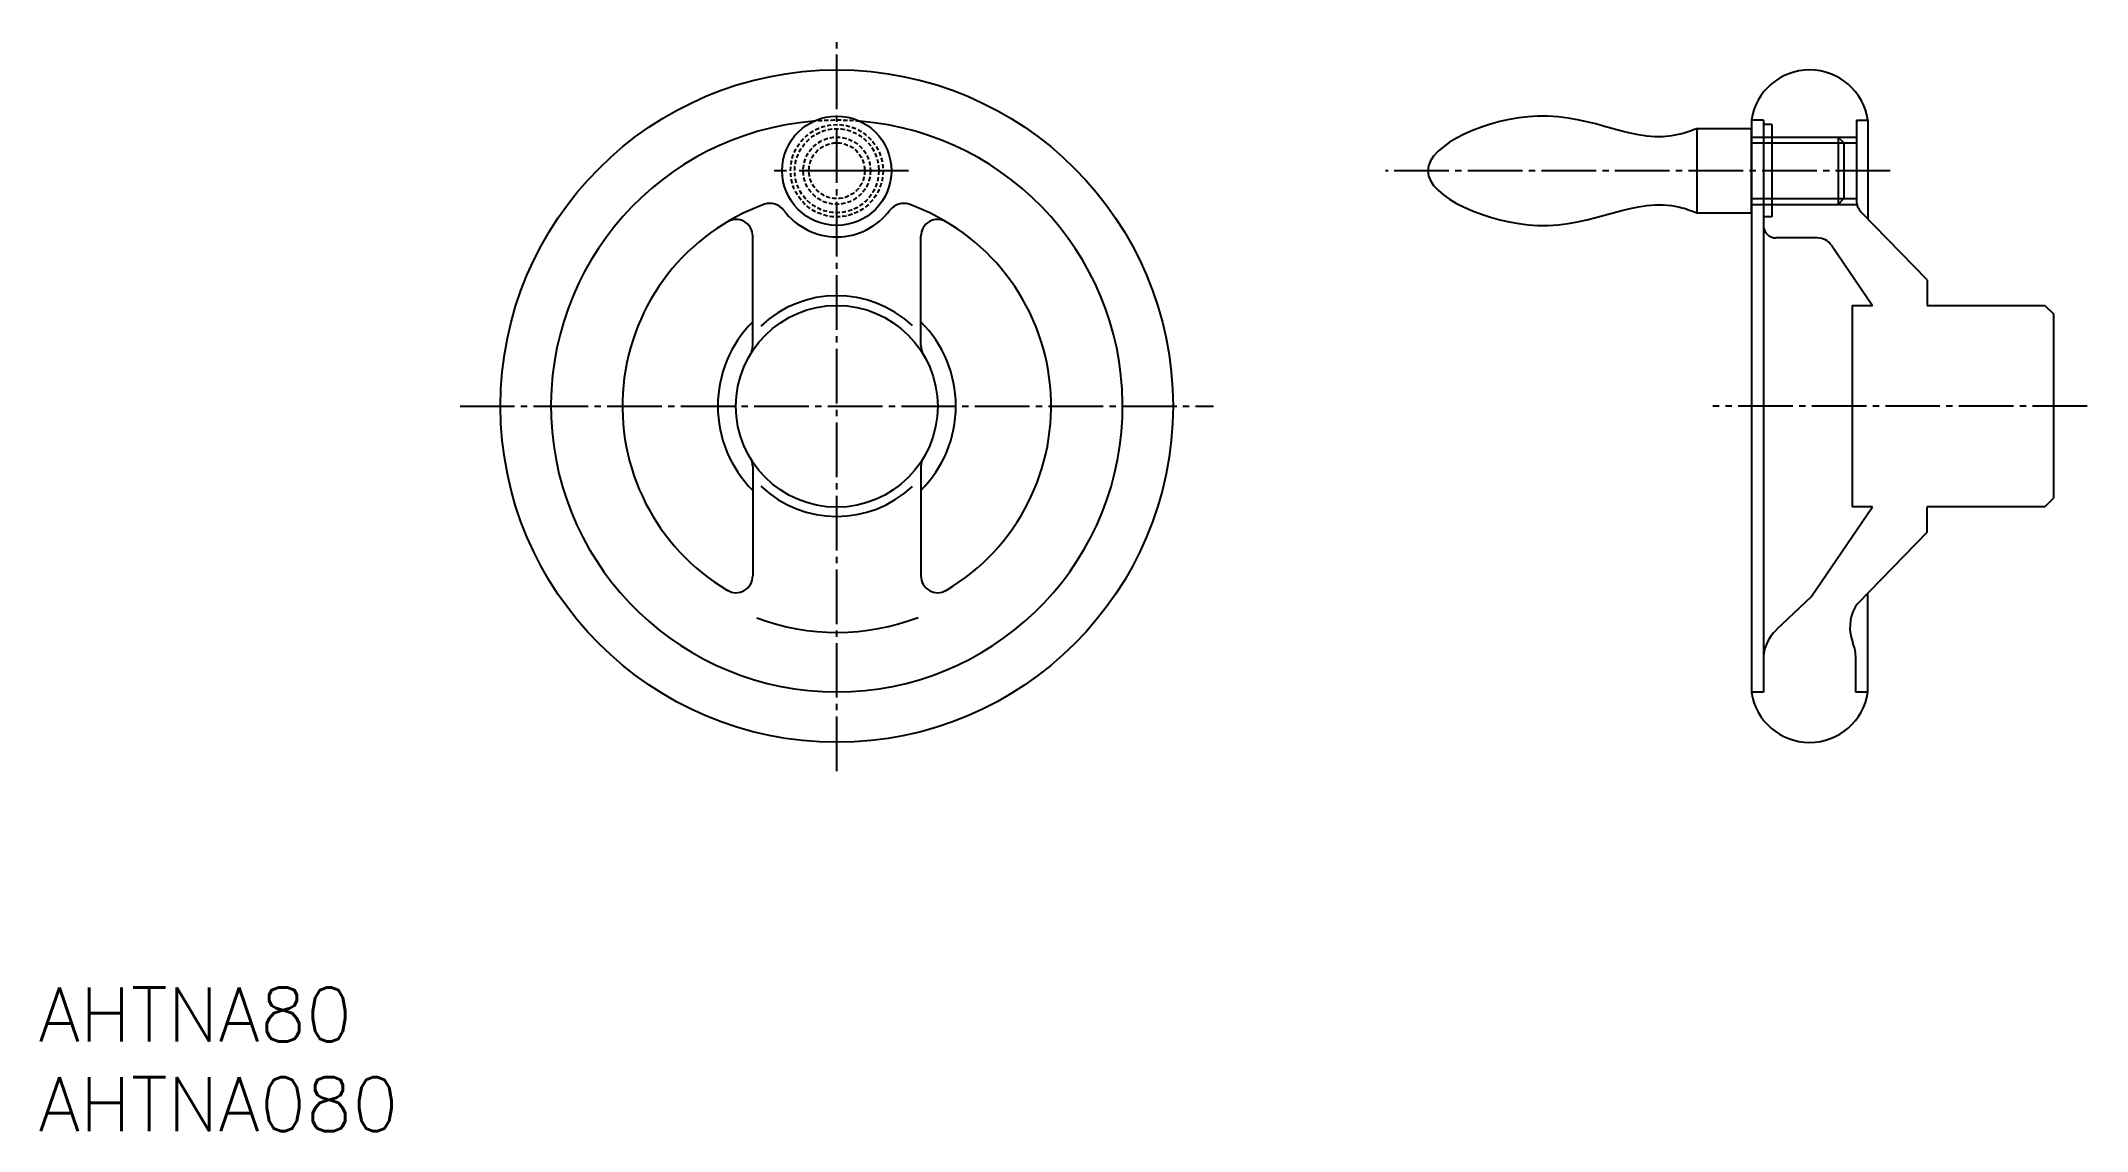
# Model space of a CAD drawing. Extents: x 51 to 294, y 300 to 430.
import ezdxf

# ---------------------------------------------------------------- set-up
doc = ezdxf.new("R2010")
doc.units = 0
doc.header["$MEASUREMENT"] = 0
doc.linetypes.add('CENTER', pattern=[17.5, 13, -1.5, 1.5, -1.5])
doc.linetypes.add('DASHED', pattern=[0.75, 0.5, -0.25])
doc.layers.get('0').update_dxf_attribs({"linetype": 'CONTINUOUS'})
doc.layers.add('CENTER', color=1, linetype='CENTER')
doc.styles.get("Standard").update_dxf_attribs({"font": 'txt.shx', "bigfont": '@extfont2.shx'})

msp = doc.modelspace()

# ---------------------------------------------------------------- linework, layer by layer
at = {"color": 7, "linetype": 'Continuous'}
for p, q in [((253.98, 419.4), (247.48, 419.4)), ((247.48, 419.4), (247.48, 409.4)), ((253.98, 420.4), (253.98, 352.38)), ((255.41, 420.4), (253.98, 420.4)), ((253.98, 409.4), (253.98, 419.4)), ((255.41, 420.4), (255.41, 407.9)), ((256.41, 419.9), (255.41, 419.9)), ((256.41, 419.9), (256.41, 417.4)), ((266.48, 420.4), (266.48, 417.9)), ((266.48, 420.4), (267.84, 420.4)), ((267.84, 420.4), (267.84, 408.67)), ((253.98, 418.4), (264.3, 418.4)), ((256.41, 417.72), (266.48, 417.72)), ((256.41, 417.4), (256.41, 408.9)), ((264.3, 418.4), (264.3, 410.4)), ((264.3, 418.4), (264.98, 417.72)), ((264.98, 417.72), (264.98, 411.08)), ((266.48, 417.9), (266.48, 410.87)), ((247.48, 409.4), (253.98, 409.4)), ((253.98, 410.4), (264.3, 410.4)), ((256.41, 411.08), (266.48, 411.08)), ((264.3, 410.4), (264.98, 411.08)), ((274.91, 401.4), (267.05, 409.48)), ((135.19, 393.59), (135.19, 406.61)), ((155.19, 393.59), (155.19, 406.61)), ((256.41, 408.9), (255.41, 408.9)), ((255.41, 407.9), (255.41, 356.17)), ((261.86, 406.4), (256.91, 406.4)), ((263.52, 405.53), (268.39, 398.37)), ((274.91, 401.4), (274.91, 398.37)), ((265.98, 398.37), (265.98, 374.43)), ((265.98, 398.37), (268.39, 398.37)), ((274.91, 398.37), (288.91, 398.37)), ((288.91, 398.37), (289.91, 397.37)), ((289.91, 397.37), (289.91, 375.43)), ((135.19, 379.22), (135.19, 366.2)), ((155.19, 379.22), (155.19, 366.2)), ((288.91, 374.43), (289.91, 375.43)), ((261.1, 363.72), (268.39, 374.43)), ((268.39, 374.43), (265.98, 374.43)), ((274.91, 371.4), (274.91, 374.43)), ((288.91, 374.43), (274.91, 374.43)), ((274.91, 371.4), (266.65, 362.92)), ((261.1, 363.72), (256.97, 359.8)), ((267.84, 352.38), (267.84, 364.13)), ((255.41, 356.17), (255.41, 352.38)), ((266.41, 352.38), (266.41, 356.38)), ((255.41, 352.38), (253.98, 352.38)), ((267.84, 352.38), (266.41, 352.38))]:
    msp.add_line(p, q, dxfattribs=at)
at = {"color": 3, "linetype": 'Continuous'}
for p, q in [((253.98, 417.72), (264.98, 417.72)), ((256.41, 418.4), (266.48, 418.4)), ((253.98, 411.08), (264.98, 411.08)), ((256.41, 410.4), (266.54, 410.4))]:
    msp.add_line(p, q, dxfattribs=at)
at = {"color": 7, "linetype": 'Continuous'}
for centre, radius in [((145.19, 386.4), 40), ((145.19, 414.4), 6.5), ((145.19, 386.37), 12)]:
    msp.add_circle(centre, radius, dxfattribs=at)
at = {"color": 3, "linetype": 'DASHED'}
for radius in [5.5, 5, 4, 3.32]:
    msp.add_circle((145.19, 414.4), radius, dxfattribs=at)
at = {"color": 7, "linetype": 'Continuous'}
for centre, radius, start, end in [((260.91, 419.4), 7, 8.2132, 171.7868), ((145.19, 386.4), 34, 94.6437, 85.3563), ((145.19, 386.4), 25.5, 109.7183, 239.2936), ((137.26, 408.52), 2, 36.5511, 109.7183), ((145.19, 414.4), 7.87, 216.5511, 323.4489), ((153.12, 408.52), 2, 70.2817, 143.4489), ((145.19, 386.4), 25.5, 300.7064, 70.2817), ((268.48, 410.87), 2, 180, 224.2211), ((133.19, 406.61), 2, 0, 120.7064), ((157.19, 406.61), 2, 59.2936, 180), ((256.91, 407.9), 1.5, 180, 270), ((261.86, 404.4), 2, 34.26, 90), ((145.19, 386.4), 13.13, 46.8095, 133.494), ((145.19, 386.4), 14.16, 134.9182, 225.0818), ((145.19, 386.4), 14.16, 314.9182, 45.0818), ((133.19, 393.59), 2, 328.9973, 0), ((157.19, 393.59), 2, 180, 211.0027), ((133.19, 379.22), 2, 0, 31.0027), ((157.19, 379.22), 2, 148.9973, 180), ((145.19, 386.4), 13.13, 226.506, 313.1905), ((133.19, 366.2), 2, 239.2936, 0), ((157.19, 366.2), 2, 180, 300.7064), ((268.08, 361.52), 2, 135.7789, 150.9281), ((145.19, 386.4), 26.93, 249.308, 291.0334), ((270.71, 360.06), 5, 150.9281, 201.5925), ((260.41, 356.17), 5, 133.484, 180), ((261.41, 356.38), 5, 0, 21.5925), ((260.91, 353.38), 7, 188.2132, 351.7868)]:
    msp.add_arc(centre, radius, start, end, dxfattribs=at)
at = {"color": 3, "linetype": 'DASHED'}
msp.add_arc((145.19, 386.4), 34, 85.3563, 94.6437, dxfattribs=at)
at = {"color": 7, "linetype": 'Continuous'}
msp.add_open_spline([(247.48, 419.4), (246.81, 419.15), (240.72, 416.9), (231.24, 424.37), (208.22, 414.4), (231.24, 404.43), (240.72, 411.9), (246.81, 409.65), (247.48, 409.4)], degree=3, knots=[0, 0, 0, 0, 2.107659, 19.182095, 33.773252, 48.364409, 65.438845, 67.546503, 67.546503, 67.546503, 67.546503], dxfattribs=at)
at = {"layer": 'CENTER', "color": 1, "linetype": 'CENTER', "ltscale": 0.5}
for p, q in [((145.19, 342.96), (145.19, 429.84)), ((270.51, 414.4), (210.48, 414.4)), ((100.37, 386.4), (190.01, 386.4)), ((293.92, 386.4), (249.39, 386.4))]:
    msp.add_line(p, q, dxfattribs=at)
at = {"layer": 'CENTER', "color": 1, "linetype": 'CENTER'}
msp.add_line((153.72, 414.4), (136.66, 414.4), dxfattribs=at)

# ---------------------------------------------------------------- texts
at = {"color": 7, "linetype": 'Continuous'}
for s, p in [('AHTNA80', (50.24, 310.81)), ('AHTNA080', (50.24, 300.14))]:
    msp.add_text(s, height=6.4, dxfattribs=at).set_placement(p)

doc.saveas('drawing.dxf')
